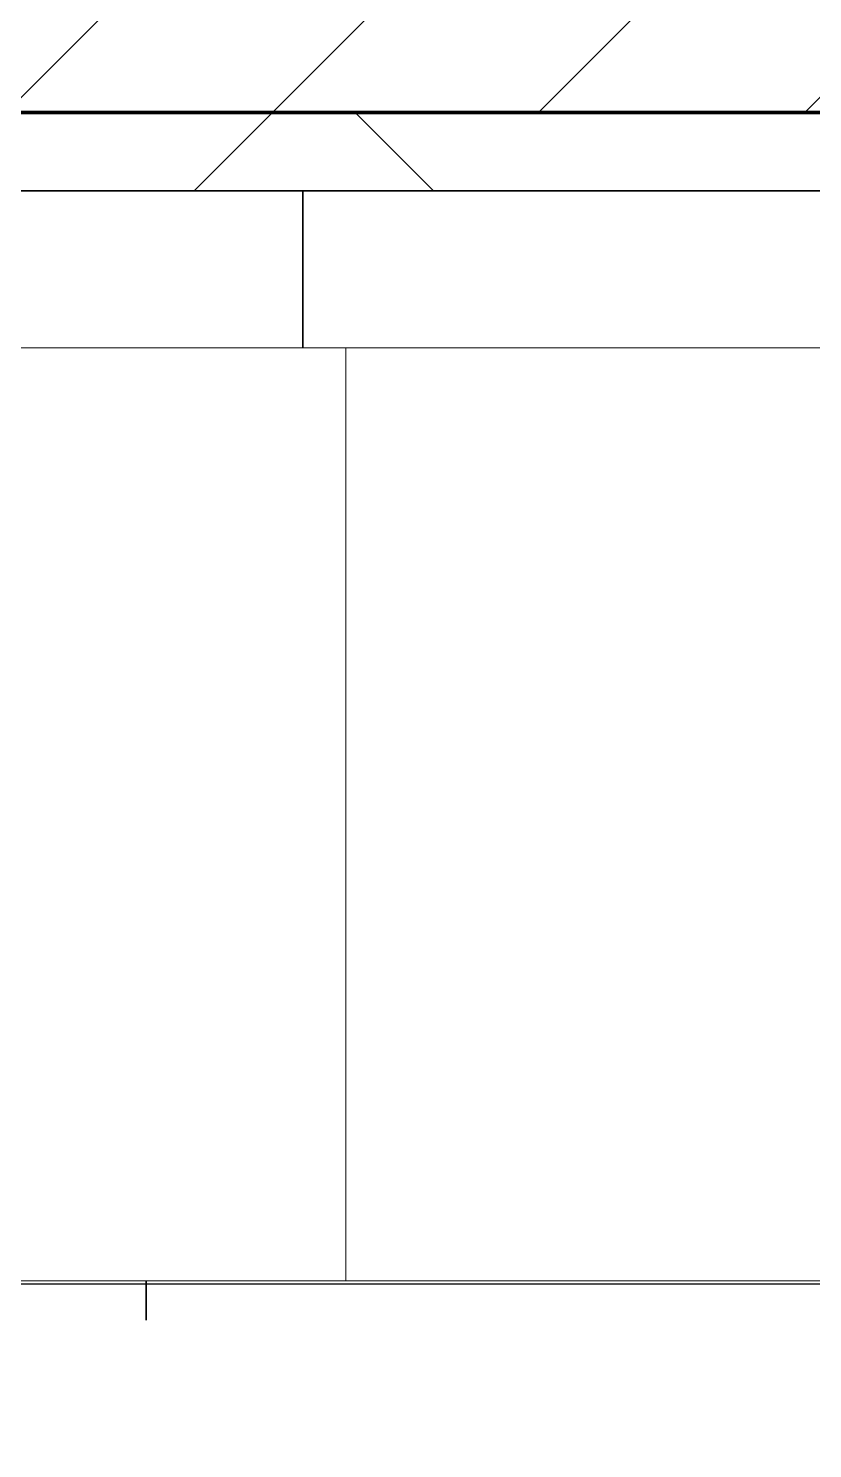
# Model space of a CAD drawing. Header units: millimetres. Extents: x -853488 to -774597, y -17231 to 22435.
# Drawn here: x -828557 to -828057, y 9092 to 9998 of the extents above; entities that cross this region are included whole.
import ezdxf
from ezdxf.xclip import XClip

# ---------------------------------------------------------------- set-up
doc = ezdxf.new("R2010")
doc.units = ezdxf.units.MM
doc.header["$XCLIPFRAME"] = 0
for name, color, linetype, lineweight in [('A-FLOR-E', 2, 'Continuous', 35), ('A-GLAZ-CURT', 2, 'Continuous', 9), ('A-WALL', 5, 'Continuous', 35), ('A-WALL-FNSH', 2, 'Continuous', 35), ('A-WALL-PATT', 1, 'Continuous', 35), ('WALL-E', 2, 'Continuous', 35)]:
    doc.layers.add(name, color=color, linetype=linetype, lineweight=lineweight)
doc.layers.add('A11_ALU.SOLID SHEET', color=2, linetype='Continuous')

# ---------------------------------------------------------------- blocks, each defined once
blk = doc.blocks.new('System Panel - DPA-AR_Metal Ceiling Rectangular Panel-16017999-4261-01 ENLARGED UPPER PLATFORM LEVEL - REFLECTED CEILING PLAN - SHEET 2')
at = {"layer": 'A-GLAZ-CURT'}
for p, q in [((-825954.98, 9794.02), (-828354.98, 9794.02)), ((-828354.98, 9794.02), (-828354.98, 9199.02)), ((-828354.98, 9199.02), (-828354.98, 9794.02)), ((-828354.98, 9794.02), (-825954.98, 9794.02)), ((-825954.98, 9199.02), (-825954.98, 9794.02)), ((-825954.98, 9794.02), (-825954.98, 9199.02)), ((-828354.98, 9199.02), (-825954.98, 9199.02)), ((-825954.98, 9199.02), (-828354.98, 9199.02))]:
    blk.add_line(p, q, dxfattribs=at)
blk = doc.blocks.new('PPLS-PP19_Custom Tile Pattern - Custom Tile Pattern-V41-4261-01 ENLARGED UPPER PLATFORM LEVEL - REFLECTED CEILING PLAN - SHEET 2')
at = {"layer": 'A-GLAZ-CURT'}
for p, q in [((-300, 0), (300, 0)), ((300, 0), (-300, 0)), ((195.99, 0), (213.31, 0)), ((213.31, 0), (195.99, 0)), ((230.06, 0), (300, 0)), ((-300, -50), (300, -50)), ((300, -50), (-300, -50))]:
    blk.add_line(p, q, dxfattribs=at)
for points, knots in [([(-126.5, 0), (-122.44, 0), (-108.71, 0), (-86.68, 0), (-63.44, 0), (-54.4, 0), (-48.53, 0), (-30.79, 0), (-18.03, 0), (8.61, 0), (15.02, 0), (22.91, 0), (31, 0), (39.04, 0), (51.19, 0), (58.74, 0), (61.34, 0), (61.45, 0)], [-5231.017328, -5231.017328, -5231.017328, -5231.017328, -4994.692869, -4542.524482, -4008.285538, -3689.699207, -3546.54457, -3315.260113, -2864.387349, -2439.246196, -2084.094819, -1956.422387, -1818.904206, -1645.594513, -1443.202566, -1228.752106, -1120.932285, -1120.932285, -1120.932285, -1120.932285]), ([(-115.82, 0), (-114.96, 0), (-110.41, 0), (-96.78, 0), (-71.33, 0), (-43.74, 0), (-21.28, 0), (-13.68, 0)], [-5724.064692, -5724.064692, -5724.064692, -5724.064692, -5430.283136, -5103.229623, -4799.173296, -4065.652676, -3653.658314, -3653.658314, -3653.658314, -3653.658314]), ([(-13.25, 0), (-18.02, 0), (-27, 0), (-40, 0), (-56.24, 0), (-75.59, 0), (-94, 0), (-112.01, 0), (-114.94, 0), (-115.63, 0)], [-2418.688575, -2418.688575, -2418.688575, -2418.688575, -2125.455881, -1792.521578, -1466.981642, -1208.454564, -789.402658, -501.969187, -243.577221, -243.577221, -243.577221, -243.577221]), ([(31.18, 0), (25.97, 0), (11.99, 0), (-16.92, 0), (-47.42, 0), (-65.77, 0), (-66.37, 0), (-66.38, 0)], [-4496.803627, -4496.803627, -4496.803627, -4496.803627, -4222.080604, -3745.412743, -2981.410125, -2542.574734, -2498.224237, -2498.224237, -2498.224237, -2498.224237]), ([(-14.25, 0), (-16.68, 0), (-23.65, 0), (-32.81, 0), (-44.85, 0), (-51.43, 0), (-51.79, 0)], [-1418.803938, -1418.803938, -1418.803938, -1418.803938, -1290.787923, -1039.307308, -819.71621, -644.910881, -644.910881, -644.910881, -644.910881]), ([(-36.78, 0), (-32.43, 0), (-24.59, 0), (-16.21, 0), (-13.22, 0)], [-6191.144455, -6191.144455, -6191.144455, -6191.144455, -5862.463379, -5686.301361, -5686.301361, -5686.301361, -5686.301361]), ([(30.82, 0), (29.27, 0), (20.14, 0), (3.54, 0), (-16.58, 0), (-34.76, 0), (-36.04, 0)], [-10462.034656, -10462.034656, -10462.034656, -10462.034656, -10363.088938, -9884.23066, -9424.652049, -9182.880979, -9182.880979, -9182.880979, -9182.880979]), ([(-13.22, 0), (-14.96, 0), (-22.2, 0), (-30.57, 0), (-31.82, 0), (-32, 0)], [-3087.172427, -3087.172427, -3087.172427, -3087.172427, -2994.501669, -2698.150104, -2614.070998, -2614.070998, -2614.070998, -2614.070998]), ([(-30.76, 0), (-30.73, 0), (-29.99, 0), (-23.47, 0), (-15.75, 0), (-15.19, 0)], [-54176.191683, -54176.191683, -54176.191683, -54176.191683, -54157.274271, -53749.15266, -53717.791567, -53717.791567, -53717.791567, -53717.791567]), ([(-30.52, 0), (-27.11, 0), (-17.83, 0), (5.99, 0), (22.06, 0), (37.44, 0), (45.92, 0), (57.76, 0), (64.47, 0), (72.74, 0), (75.22, 0), (76.03, 0), (76.21, 0)], [-2323.618664, -2323.618664, -2323.618664, -2323.618664, -2142.497158, -1716.209403, -1206.526904, -1089.329421, -901.315459, -753.071572, -495.328968, -421.953223, -334.951786, -290.452333, -290.452333, -290.452333, -290.452333]), ([(-14.24, 0), (-15.46, 0), (-18.71, 0), (-25.97, 0), (-29.52, 0), (-30.21, 0)], [-55092.991915, -55092.991915, -55092.991915, -55092.991915, -54789.006179, -54461.685999, -54290.791712, -54290.791712, -54290.791712, -54290.791712]), ([(-13.21, 0), (-14.43, 0), (-19.57, 0), (-24.92, 0), (-29.03, 0)], [-2973.894199, -2973.894199, -2973.894199, -2973.894199, -2903.012179, -2680.714891, -2680.714891, -2680.714891, -2680.714891]), ([(-28.98, 0), (-28.66, 0), (-27.39, 0), (-24.45, 0), (-22.56, 0)], [-166.548282, -166.548282, -166.548282, -166.548282, -102.06493, 0, 0, 0, 0]), ([(-28.57, 0), (-26.93, 0), (-20.87, 0), (-16.37, 0), (-13.23, 0)], [-5361.429781, -5361.429781, -5361.429781, -5361.429781, -5261.36855, -5077.711674, -5077.711674, -5077.711674, -5077.711674]), ([(-22.56, 0), (-20.27, 0), (-17.03, 0), (-11.36, 0), (-7.66, 0), (-6.6, 0), (-6.44, 0)], [-56468.192263, -56468.192263, -56468.192263, -56468.192263, -56344.022017, -56303.229861, -56166.290093, -56124.392176, -56124.392176, -56124.392176, -56124.392176]), ([(76.63, 0), (74.8, 0), (67.65, 0), (53.52, 0), (37, 0), (24.07, 0), (12.82, 0), (-0.09, 0), (-9.78, 0), (-13.23, 0)], [-3095.572228, -3095.572228, -3095.572228, -3095.572228, -2950.589685, -2634.532728, -2313.748533, -2106.613311, -1925.670641, -1617.263037, -1436.66394, -1436.66394, -1436.66394, -1436.66394]), ([(-13.2, 0), (-12.19, 0), (-5.62, 0), (4.23, 0), (9.64, 0), (10.14, 0), (10.18, 0)], [-3645.043817, -3645.043817, -3645.043817, -3645.043817, -3589.737505, -3285.047089, -3066.359526, -3044.715262, -3044.715262, -3044.715262, -3044.715262]), ([(8.33, 0), (8.19, 0), (7.18, 0), (1.09, 0), (-7.68, 0), (-12.97, 0)], [-3574.286521, -3574.286521, -3574.286521, -3574.286521, -3526.962355, -3285.499107, -2978.572101, -2978.572101, -2978.572101, -2978.572101]), ([(-12.76, 0), (-8.93, 0), (9.67, 0), (33.71, 0), (51.06, 0), (55.73, 0)], [-454.035567, -454.035567, -454.035567, -454.035567, -429.606584, -390.253598, -375.930706, -375.930706, -375.930706, -375.930706]), ([(-12.66, 0), (-6.97, 0), (12.49, 0), (43.36, 0), (70.92, 0), (82.12, 0), (83.66, 0)], [-5675.215751, -5675.215751, -5675.215751, -5675.215751, -5340.621928, -4573.028122, -4094.177415, -3869.465285, -3869.465285, -3869.465285, -3869.465285]), ([(55.73, 0), (55.2, 0), (50.43, 0), (39.61, 0), (24.74, 0), (4.72, 0), (-8.18, 0), (-12.6, 0)], [-4354.877159, -4354.877159, -4354.877159, -4354.877159, -4326.416877, -4098.545751, -3766.694881, -3333.063701, -3098.158219, -3098.158219, -3098.158219, -3098.158219]), ([(-12.5, 0), (-12.27, 0), (-7.43, 0), (2.08, 0), (13.15, 0), (21.24, 0), (24.62, 0), (24.72, 0), (24.72, 0)], [-5063.572571, -5063.572571, -5063.572571, -5063.572571, -5050.479954, -4785.90057, -4596.498881, -4445.288762, -4384.376941, -4376.041937, -4376.041937, -4376.041937, -4376.041937]), ([(9.32, 0), (9.08, 0), (7.65, 0), (2.57, 0), (-6.16, 0), (-11.04, 0), (-12.41, 0)], [-2922.926651, -2922.926651, -2922.926651, -2922.926651, -2882.788014, -2720.818881, -2518.50168, -2435.772209, -2435.772209, -2435.772209, -2435.772209]), ([(-6.54, 0), (-6.73, 0), (-7.2, 0), (-7.6, 0), (-7.79, 0)], [-56009.792147, -56009.792147, -56009.792147, -56009.792147, -55949.290093, -55895.192118, -55895.192118, -55895.192118, -55895.192118]), ([(-2.63, 0), (-2.47, 0), (-1.22, 0), (4.92, 0), (15.97, 0), (22.54, 0), (24.49, 0)], [-226.825321, -226.825321, -226.825321, -226.825321, -220.269177, -206.416616, -198.214427, -187.717507, -187.717507, -187.717507, -187.717507]), ([(55.72, 0), (48.96, 0), (35.19, 0), (12, 0), (3.08, 0), (-1.67, 0), (-2.25, 0)], [-327.867274, -327.867274, -327.867274, -327.867274, -307.516438, -285.83788, -246.234814, -234.646884, -234.646884, -234.646884, -234.646884]), ([(24.69, 0), (24.54, 0), (20.99, 0), (15.48, 0), (10.8, 0), (9.63, 0)], [-4368.572414, -4368.572414, -4368.572414, -4368.572414, -4306.476363, -4080.000647, -3772.857994, -3772.857994, -3772.857994, -3772.857994]), ([(18.16, 0), (19.15, 0), (24.25, 0), (25.66, 0), (26.12, 0)], [-5700.113719, -5700.113719, -5700.113719, -5700.113719, -5554.232259, -5302.431367, -5302.431367, -5302.431367, -5302.431367]), ([(55.6, 0), (54.67, 0), (50.06, 0), (43.81, 0), (29.53, 0), (20.67, 0), (18.85, 0), (18.16, 0)], [-6604.646129, -6604.646129, -6604.646129, -6604.646129, -6548.303034, -6314.283804, -6135.05769, -5972.647715, -5832.674503, -5832.674503, -5832.674503, -5832.674503]), ([(27.44, 0), (27.9, 0), (29.54, 0), (38.07, 0), (53.39, 0), (71.67, 0), (84.83, 0), (86.01, 0), (92.51, 0), (94.33, 0)], [-5037.309798, -5037.309798, -5037.309798, -5037.309798, -4887.603822, -4705.298446, -4353.683244, -3960.84581, -3759.045785, -3336.541051, -2783.776468, -2783.776468, -2783.776468, -2783.776468]), ([(27.89, 0), (29.09, 0), (33.4, 0), (48.37, 0), (71.92, 0), (100.21, 0), (115.04, 0), (124.66, 0)], [-147.777612, -147.777612, -147.777612, -147.777612, -135.792042, -118.513713, -97.899267, -63.759246, -40.062212, -40.062212, -40.062212, -40.062212]), ([(53.18, 0), (53.06, 0), (52.22, 0), (44.99, 0), (36.46, 0), (30.82, 0)], [-622.740158, -622.740158, -622.740158, -622.740158, -566.066452, -360.610861, 0, 0, 0, 0]), ([(136.44, 0), (121.66, 0), (86.93, 0), (51.16, 0), (31.18, 0)], [-106.750556, -106.750556, -106.750556, -106.750556, -59.610984, 0, 0, 0, 0]), ([(168.37, 0), (167.68, 0), (162.47, 0), (147.02, 0), (109.77, 0), (76.86, 0), (57.82, 0), (46.51, 0), (41.18, 0), (36.02, 0), (35.54, 0), (35.54, 0)], [-543.375029, -543.375029, -543.375029, -543.375029, -530.793311, -458.593899, -401.860199, -357.622665, -341.267687, -334.000314, -326.15566, -319.318397, -317.489778, -317.489778, -317.489778, -317.489778]), ([(36.29, 0), (37.77, 0), (46.42, 0), (52.42, 0), (55.76, 0)], [-314.598523, -314.598523, -314.598523, -314.598523, -305.899624, -293.137982, -293.137982, -293.137982, -293.137982]), ([(61.47, 0), (61.47, 0), (61.21, 0), (57.42, 0), (55.54, 0)], [-1113.311073, -1113.311073, -1113.311073, -1113.311073, -1096.402191, -897.173584, -897.173584, -897.173584, -897.173584]), ([(114.39, 0), (114.2, 0), (112.08, 0), (105.42, 0), (92.38, 0), (85.59, 0), (74.4, 0), (63.48, 0), (57.89, 0), (55.72, 0)], [-8148.58938, -8148.58938, -8148.58938, -8148.58938, -8105.191388, -7723.759874, -7531.75727, -7135.649961, -6924.452779, -6738.82075, -6607.226868, -6607.226868, -6607.226868, -6607.226868]), ([(55.8, 0), (65.42, 0), (88.78, 0), (111.55, 0), (124.67, 0)], [-375.858057, -375.858057, -375.858057, -375.858057, -346.313304, -305.118162, -305.118162, -305.118162, -305.118162]), ([(56.29, 0), (57.66, 0), (68.56, 0), (95.91, 0), (116.34, 0), (124.17, 0), (124.71, 0)], [-292.458861, -292.458861, -292.458861, -292.458861, -287.17622, -249.500363, -194.761443, -190.605456, -190.605456, -190.605456, -190.605456]), ([(103.09, 0), (101.08, 0), (86.31, 0), (70.44, 0), (56.91, 0), (56.36, 0)], [-375.435014, -375.435014, -375.435014, -375.435014, -369.147452, -330.153101, -328.505637, -328.505637, -328.505637, -328.505637]), ([(76.22, 0), (75.58, 0), (73.64, 0), (71.05, 0), (70.61, 0)], [-193.634889, -193.634889, -193.634889, -193.634889, -31.537676, 0, 0, 0, 0]), ([(94.4, 0), (94.4, 0), (94.64, 0), (99.11, 0), (108.97, 0), (120.79, 0), (139.94, 0), (163.31, 0), (185.23, 0), (193.62, 0), (194.69, 0), (194.79, 0)], [-2348.345796, -2348.345796, -2348.345796, -2348.345796, -2310.419338, -2233.599744, -2052.234781, -1843.028543, -1530.39897, -1095.004608, -529.74427, -295.064701, -265.121568, -265.121568, -265.121568, -265.121568]), ([(124.11, 0), (123.18, 0), (121.54, 0), (114.96, 0), (108.04, 0), (103.09, 0)], [-27.957927, -27.957927, -27.957927, -27.957927, -22.807238, -15.488593, 0, 0, 0, 0]), ([(124.05, 0), (122.91, 0), (118.24, 0), (114.23, 0), (111.98, 0), (105.66, 0), (105.23, 0), (105.23, 0)], [-9520.983381, -9520.983381, -9520.983381, -9520.983381, -9453.21225, -9220.200448, -9012.77275, -8966.157302, -8929.495943, -8929.495943, -8929.495943, -8929.495943]), ([(105.26, 0), (105.52, 0), (111.01, 0), (112.65, 0), (113.59, 0)], [-8920.561005, -8920.561005, -8920.561005, -8920.561005, -8814.835624, -8577.462505, -8577.462505, -8577.462505, -8577.462505]), ([(129.02, 0), (129.02, 0), (126.59, 0), (125.08, 0), (124.56, 0)], [-35.386604, -35.386604, -35.386604, -35.386604, -31.430235, -28.761474, -28.761474, -28.761474, -28.761474]), ([(157.9, 0), (156.77, 0), (151.67, 0), (143.29, 0), (134.04, 0), (127.81, 0), (125.23, 0), (124.63, 0)], [-10292.955006, -10292.955006, -10292.955006, -10292.955006, -10098.273015, -9847.788484, -9677.714971, -9567.007022, -9532.502317, -9532.502317, -9532.502317, -9532.502317]), ([(124.81, 0), (125.17, 0), (126.85, 0), (128.63, 0), (128.95, 0)], [-39.939895, -39.939895, -39.939895, -39.939895, -39.050993, -35.895543, -35.895543, -35.895543, -35.895543]), ([(124.99, 0), (129.26, 0), (133.78, 0), (138.28, 0), (138.53, 0)], [-304.787593, -304.787593, -304.787593, -304.787593, -291.370682, -290.5735, -290.5735, -290.5735, -290.5735]), ([(128.58, 0), (128.8, 0), (130.16, 0), (139.26, 0), (152.67, 0), (161.24, 0), (162.19, 0), (162.75, 0)], [-633.326174, -633.326174, -633.326174, -633.326174, -627.736123, -618.981161, -602.094757, -592.980799, -581.414464, -581.414464, -581.414464, -581.414464]), ([(137.1, 0), (136, 0), (133.64, 0), (129.87, 0), (129.11, 0)], [-670.405967, -670.405967, -670.405967, -670.405967, -651.020627, -640.742133, -640.742133, -640.742133, -640.742133]), ([(193.63, 0), (193.19, 0), (190.02, 0), (183.13, 0), (171, 0), (161.95, 0), (161.28, 0), (158.35, 0), (157.85, 0), (157.77, 0)], [-11653.91325, -11653.91325, -11653.91325, -11653.91325, -11565.880756, -11105.624034, -10839.086983, -10768.332124, -10666.779182, -10580.760289, -10550.278881, -10550.278881, -10550.278881, -10550.278881]), ([(300, 0), (286.53, 0), (254.22, 0), (207.11, 0), (177.41, 0), (159.34, 0), (158.33, 0), (158.3, 0)], [-285.253232, -285.253232, -285.253232, -285.253232, -244.693688, -187.987675, -143.776725, -129.632772, -123.352749, -123.352749, -123.352749, -123.352749]), ([(159.07, 0), (159.13, 0), (160.84, 0), (165.21, 0), (174.15, 0), (185.98, 0), (208.82, 0), (219.42, 0), (230.06, 0)], [-115.643202, -115.643202, -115.643202, -115.643202, -114.681583, -87.660824, -65.295536, -41.623857, -24.459831, 0, 0, 0, 0]), ([(162.75, 0), (165.4, 0), (170.91, 0), (172.61, 0), (172.61, 0)], [-111.264224, -111.264224, -111.264224, -111.264224, -56.742688, -19.085662, -19.085662, -19.085662, -19.085662]), ([(192.81, 0), (187.35, 0), (180.52, 0), (174.27, 0), (169.67, 0), (168.99, 0)], [-8534.334697, -8534.334697, -8534.334697, -8534.334697, -8253.978395, -8152.463617, -8069.855175, -8069.855175, -8069.855175, -8069.855175]), ([(193.63, 0), (191.41, 0), (183.35, 0), (175.3, 0), (169.49, 0)], [-170.201438, -170.201438, -170.201438, -170.201438, -162.427601, -142.916156, -142.916156, -142.916156, -142.916156]), ([(171.51, 0), (176.48, 0), (193.23, 0), (201.73, 0), (208.81, 0), (213.9, 0), (241.96, 0), (266.73, 0), (281.71, 0), (291.71, 0), (296.52, 0), (297.86, 0), (298.09, 0)], [-7971.819559, -7971.819559, -7971.819559, -7971.819559, -7784.112253, -7606.717214, -7289.299508, -7042.621073, -6582.165592, -6068.460911, -5766.029927, -5566.724884, -5280.360606, -5199.253518, -5199.253518, -5199.253518, -5199.253518]), ([(172.07, 0), (177.66, 0), (187.87, 0), (201.08, 0), (207.47, 0), (213.96, 0), (215.11, 0)], [-255.364076, -255.364076, -255.364076, -255.364076, -237.955587, -223.92608, -215.862851, -208.75215, -208.75215, -208.75215, -208.75215]), ([(247.1, 0), (246.76, 0), (245.04, 0), (238.34, 0), (226.56, 0), (221.1, 0), (206.59, 0), (196.94, 0), (193.6, 0)], [-9649.085549, -9649.085549, -9649.085549, -9649.085549, -9581.591397, -9406.094246, -9221.510254, -9016.44624, -8717.832359, -8547.702942, -8547.702942, -8547.702942, -8547.702942]), ([(215.22, 0), (214.62, 0), (210.55, 0), (205.35, 0), (198.11, 0), (194.33, 0)], [-203.825446, -203.825446, -203.825446, -203.825446, -198.527383, -184.406837, -171.028136, -171.028136, -171.028136, -171.028136]), ([(300, 0), (288.22, 0), (262, 0), (230.43, 0), (219.94, 0), (219.02, 0)], [-12528.858583, -12528.858583, -12528.858583, -12528.858583, -11905.454923, -11162.864862, -10856.732305, -10856.732305, -10856.732305, -10856.732305]), ([(219.9, 0), (220.86, 0), (227.84, 0), (242.06, 0), (246.54, 0), (246.96, 0)], [-10670.940496, -10670.940496, -10670.940496, -10670.940496, -10511.382485, -9925.173265, -9834.877357, -9834.877357, -9834.877357, -9834.877357]), ([(284.76, 0), (284.76, 0), (285.09, 0), (287.47, 0), (293.59, 0), (297.76, 0), (300, 0)], [-4110.630118, -4110.630118, -4110.630118, -4110.630118, -4053.389046, -3959.664717, -3862.421465, -3746.95702, -3746.95702, -3746.95702, -3746.95702]), ([(297.38, 0), (295.84, 0), (291.62, 0), (285.38, 0), (284.87, 0)], [-4803.172655, -4803.172655, -4803.172655, -4803.172655, -4358.271401, -4143.037883, -4143.037883, -4143.037883, -4143.037883])]:
    blk.add_open_spline(points, degree=3, knots=knots, dxfattribs=at)
for points in [[(-15.19, 0), (-14.8, 0), (-14.18, 0), (-13.35, 0)], [(24.49, 0), (25.23, 0), (25.72, 0), (26.04, 0)], [(54.9, 0), (53.99, 0), (53.69, 0), (53.56, 0)], [(70.61, 0), (66.58, 0), (61.23, 0), (55.83, 0)], [(80.35, 0), (79.57, 0), (78.27, 0), (76.63, 0)], [(84.06, 0), (83.48, 0), (82.41, 0), (81.72, 0)], [(125.26, 0), (129.84, 0), (132.71, 0), (134.6, 0)], [(168.74, 0), (168.74, 0), (169.81, 0), (171.51, 0)], [(195.11, 0), (194.91, 0), (194.44, 0), (193.8, 0)]]:
    blk.add_open_spline(points, degree=3, dxfattribs=at)
blk = doc.blocks.new('PPLS-PP19_Custom Tile Pattern - Custom Tile Pattern-V42-4261-01 ENLARGED UPPER PLATFORM LEVEL - REFLECTED CEILING PLAN - SHEET 2')
at = {"layer": 'A-GLAZ-CURT'}
for p, q in [((-300, 0), (300, 0)), ((300, 0), (-300, 0)), ((-293.07, 0), (-275.75, 0)), ((-275.75, 0), (-293.07, 0)), ((-222.32, 0), (-205, 0)), ((-205, 0), (-222.32, 0)), ((-300, -50), (300, -50)), ((300, -50), (-300, -50))]:
    blk.add_line(p, q, dxfattribs=at)
at = {"layer": 'A-GLAZ-CURT', "flags": 128}
for points in [[(-300, 0), (-291.56, 0), (-283.3, 0), (-275.2, 0), (-267.26, 0), (-259.45, 0), (-251.77, 0), (-244.2, 0), (-236.74, 0), (-229.36, 0), (-222.06, 0), (-214.83, 0), (-207.71, 0), (-200.76, 0), (-194.02, 0), (-187.54, 0), (-181.38, 0), (-175.58, 0), (-170.25, 0), (-165.64, 0), (-162.01, 0), (-159.53, 0), (-157.46, 0), (-154.52, 0), (-149.42, 0), (-141.84, 0), (-132.81, 0), (-126.08, 0)], [(-268.49, 0), (-275.48, 0), (-283.55, 0), (-291.73, 0), (-300, 0)], [(-125.17, 0), (-128.55, 0), (-134.16, 0), (-140.03, 0), (-145.5, 0), (-150.63, 0), (-155.53, 0), (-160.27, 0), (-164.95, 0), (-169.65, 0), (-174.47, 0), (-179.49, 0), (-184.81, 0), (-190.44, 0), (-196.37, 0), (-202.58, 0), (-209.04, 0), (-215.73, 0), (-222.63, 0), (-229.72, 0), (-236.97, 0), (-244.39, 0), (-251.96, 0), (-259.67, 0), (-267.51, 0)]]:
    blk.add_lwpolyline(points, dxfattribs=at)
at = {"layer": 'A-GLAZ-CURT'}
for points, knots in [([(-300, 0), (-284.65, 0), (-236.57, 0), (-179.32, 0), (-143.3, 0), (-130.76, 0)], [-5323.127839, -5323.127839, -5323.127839, -5323.127839, -4502.809032, -2700.551212, -1330.78196, -1330.78196, -1330.78196, -1330.78196]), ([(-268.5, 0), (-273.44, 0), (-283.7, 0), (-294.48, 0), (-300, 0)], [-14011.140213, -14011.140213, -14011.140213, -14011.140213, -13729.592194, -13439.944408, -13439.944408, -13439.944408, -13439.944408]), ([(-199.55, 0), (-204.33, 0), (-225.49, 0), (-248.5, 0), (-267.97, 0)], [-15464.455023, -15464.455023, -15464.455023, -15464.455023, -15131.813646, -14021.075597, -14021.075597, -14021.075597, -14021.075597]), ([(-137.88, 0), (-140.56, 0), (-147.66, 0), (-147.69, 0), (-158.72, 0), (-174.02, 0), (-185.59, 0), (-209.77, 0), (-232.01, 0), (-255.22, 0), (-262.59, 0), (-264.9, 0), (-265.4, 0)], [-3187.727384, -3187.727384, -3187.727384, -3187.727384, -2919.378265, -2477.344047, -2237.412286, -2029.680487, -1755.085331, -1400.429864, -858.079193, -543.655514, -208.940337, 0, 0, 0, 0]), ([(-258.6, 0), (-257.91, 0), (-254.26, 0), (-241.25, 0), (-225.99, 0), (-213.1, 0), (-205.2, 0), (-201.08, 0), (-200.04, 0)], [-5722.54675, -5722.54675, -5722.54675, -5722.54675, -5657.471696, -5413.335975, -5017.494783, -4832.723979, -4666.091899, -4608.762483, -4608.762483, -4608.762483, -4608.762483]), ([(-200.66, 0), (-207.98, 0), (-217.77, 0), (-231.26, 0), (-233.46, 0), (-234, 0)], [-1365.823924, -1365.823924, -1365.823924, -1365.823924, -978.033455, -846.069444, -682.911962, -682.911962, -682.911962, -682.911962]), ([(-233.49, 0), (-233.44, 0), (-232.38, 0), (-230.74, 0), (-225.3, 0), (-223.63, 0)], [-455.274641, -455.274641, -455.274641, -455.274641, -440.605512, -119.536984, 0, 0, 0, 0]), ([(-223.63, 0), (-219.39, 0), (-206.17, 0), (-188.58, 0), (-169.02, 0), (-152.12, 0), (-138.64, 0), (-132.46, 0), (-131.12, 0)], [-5463.295695, -5463.295695, -5463.295695, -5463.295695, -5161.076232, -4739.070012, -4465.409639, -4149.119819, -3839.893365, -3743.369272, -3743.369272, -3743.369272, -3743.369272]), ([(-133.82, 0), (-135.51, 0), (-137.8, 0), (-149.31, 0), (-162.01, 0), (-177.91, 0), (-191.73, 0), (-198.86, 0), (-199.56, 0)], [-2731.647847, -2731.647847, -2731.647847, -2731.647847, -2418.507304, -2308.929706, -2113.765672, -1763.376603, -1422.553702, -1385.372357, -1385.372357, -1385.372357, -1385.372357]), ([(-199.55, 0), (-195.02, 0), (-184.67, 0), (-171.77, 0), (-158.7, 0), (-157.22, 0)], [-4599.897166, -4599.897166, -4599.897166, -4599.897166, -4349.945572, -4000.813434, -3840.635403, -3840.635403, -3840.635403, -3840.635403]), ([(-72.93, 0), (-75.51, 0), (-91.45, 0), (-130.7, 0), (-175.29, 0), (-199.15, 0)], [-19442.345229, -19442.345229, -19442.345229, -19442.345229, -18935.241197, -17136.203329, -15473.903569, -15473.903569, -15473.903569, -15473.903569]), ([(-152.35, 0), (-151.03, 0), (-147.71, 0), (-143.57, 0), (-138.62, 0)], [-3494.978217, -3494.978217, -3494.978217, -3494.978217, -3371.022232, -3227.460399, -3227.460399, -3227.460399, -3227.460399]), ([(-118.78, 0), (-121.86, 0), (-126.28, 0), (-136.96, 0), (-147.46, 0), (-150.03, 0), (-150.57, 0)], [-5938.474035, -5938.474035, -5938.474035, -5938.474035, -5700.061948, -5508.838257, -5298.784692, -5196.16478, -5196.16478, -5196.16478, -5196.16478]), ([(-150.34, 0), (-150.07, 0), (-147.75, 0), (-143.47, 0), (-134.98, 0), (-131.56, 0)], [-4948.728362, -4948.728362, -4948.728362, -4948.728362, -4883.323924, -4440.880425, -4206.419108, -4206.419108, -4206.419108, -4206.419108]), ([(-26.75, 0), (-27.82, 0), (-36.18, 0), (-53.55, 0), (-78.2, 0), (-110.94, 0), (-130.52, 0), (-147.74, 0), (-149.07, 0)], [-8718.362214, -8718.362214, -8718.362214, -8718.362214, -8532.293389, -8073.216054, -7508.296369, -7004.680444, -6449.282163, -6277.220794, -6277.220794, -6277.220794, -6277.220794]), ([(-148.23, 0), (-146.94, 0), (-140.15, 0), (-137.28, 0), (-134.43, 0), (-131.95, 0), (-131.75, 0)], [-6162.058746, -6162.058746, -6162.058746, -6162.058746, -6017.569127, -5560.701257, -5364.112219, -5347.262158, -5347.262158, -5347.262158, -5347.262158]), ([(-86.16, 0), (-91.37, 0), (-104.13, 0), (-122.65, 0), (-139.03, 0), (-146.11, 0), (-146.95, 0)], [-1681.3698, -1681.3698, -1681.3698, -1681.3698, -1374.161226, -945.742622, -741.901385, -489.130243, -489.130243, -489.130243, -489.130243]), ([(-146.69, 0), (-146.59, 0), (-145.49, 0), (-138.96, 0), (-133.64, 0), (-131.07, 0)], [-420.34245, -420.34245, -420.34245, -420.34245, -406.956646, -290.263673, -140.11415, -140.11415, -140.11415, -140.11415]), ([(-127.41, 0), (-131.63, 0), (-133.16, 0), (-134.09, 0), (-134.15, 0)], [-8540.990293, -8540.990293, -8540.990293, -8540.990293, -8266.114998, -8246.473386, -8246.473386, -8246.473386, -8246.473386]), ([(-120.13, 0), (-120.14, 0), (-120.24, 0), (-121.3, 0), (-129.25, 0), (-133.82, 0)], [-2933.992132, -2933.992132, -2933.992132, -2933.992132, -2920.575025, -2840.280255, -2731.647847, -2731.647847, -2731.647847, -2731.647847]), ([(-130.67, 0), (-128.7, 0), (-122.37, 0), (-107.3, 0), (-90.42, 0), (-75.26, 0), (-68.41, 0), (-65.12, 0), (-63.63, 0)], [-4186.353117, -4186.353117, -4186.353117, -4186.353117, -4054.690705, -3793.097032, -3402.597032, -3144.956779, -3050.982048, -2969.237017, -2969.237017, -2969.237017, -2969.237017]), ([(-130.66, 0), (-130.38, 0), (-127.46, 0), (-117.33, 0), (-92.04, 0), (-74.22, 0), (-64.3, 0), (-61.66, 0)], [-7345.768874, -7345.768874, -7345.768874, -7345.768874, -7293.749979, -6839.55839, -6236.997189, -5713.340575, -5158.726577, -5158.726577, -5158.726577, -5158.726577]), ([(-130.61, 0), (-127.65, 0), (-120.2, 0), (-110.8, 0), (-99.5, 0), (-91.46, 0)], [-1325.344956, -1325.344956, -1325.344956, -1325.344956, -1002.059161, -460.363443, 0, 0, 0, 0]), ([(-130.56, 0), (-129.44, 0), (-126.47, 0), (-124.19, 0), (-123.43, 0), (-123.28, 0)], [-3729.811092, -3729.811092, -3729.811092, -3729.811092, -3647.167523, -3488.92562, -3439.852845, -3439.852845, -3439.852845, -3439.852845]), ([(-113.43, 0), (-113.44, 0), (-113.96, 0), (-119.73, 0), (-125.43, 0), (-127.03, 0), (-127.41, 0)], [-328.499627, -328.499627, -328.499627, -328.499627, -282.672656, -98.539552, -24.539552, 0, 0, 0, 0]), ([(-126.5, 0), (-122.44, 0), (-108.71, 0), (-86.68, 0), (-68.71, 0), (-61.96, 0), (-61.69, 0)], [-5231.017328, -5231.017328, -5231.017328, -5231.017328, -4994.692869, -4542.524482, -4008.285538, -3985.537012, -3985.537012, -3985.537012, -3985.537012]), ([(-125.15, 0), (-124.93, 0), (-121.96, 0), (-113.01, 0), (-98.9, 0), (-85.29, 0), (-71.67, 0), (-65.93, 0), (-65.07, 0)], [-3362.7396, -3362.7396, -3362.7396, -3362.7396, -3342.215224, -3074.362186, -2902.289527, -2605.247022, -2322.099534, -2241.8264, -2241.8264, -2241.8264, -2241.8264])]:
    blk.add_open_spline(points, degree=3, knots=knots, dxfattribs=at)
for points in [[(-134.15, 0), (-133.48, 0), (-132.47, 0), (-130.93, 0)], [(-130.78, 0), (-129.53, 0), (-128.06, 0), (-126.5, 0)], [(-130.58, 0), (-128.4, 0), (-126.56, 0), (-125.15, 0)]]:
    blk.add_open_spline(points, degree=3, dxfattribs=at)
blk = doc.blocks.new('*U464')
at = {"layer": 'A-GLAZ-CURT', "rotation": 180}
for name, p in [('PPLS-PP19_Custom Tile Pattern - Custom Tile Pattern-V42-4261-01 ENLARGED UPPER PLATFORM LEVEL - REFLECTED CEILING PLAN - SHEET 2', (-27000, 6315)), ('PPLS-PP19_Custom Tile Pattern - Custom Tile Pattern-V41-4261-01 ENLARGED UPPER PLATFORM LEVEL - REFLECTED CEILING PLAN - SHEET 2', (-26400, 6315))]:
    blk.add_blockref(name, p, dxfattribs=at)
at = {"layer": 'A-GLAZ-CURT'}
for p in [(799282.37, -3579.02), (801682.37, -3579.02)]:
    blk.add_blockref('System Panel - DPA-AR_Metal Ceiling Rectangular Panel-16017999-4261-01 ENLARGED UPPER PLATFORM LEVEL - REFLECTED CEILING PLAN - SHEET 2', p, dxfattribs=at)
blk = doc.blocks.new('*U1837')
blk.add_lwpolyline([(-90014.24, 5618.01), (-90014.24, 4315), (-97724.95, 4315), (-97724.95, 548.02), (-81222.61, 548.02), (-81222.61, 5618.01)], close=True)

msp = doc.modelspace()

# ---------------------------------------------------------------- hatches: boundary and pattern name
at = {"layer": 'A-WALL-PATT', "lineweight": 9}
h = msp.add_hatch(dxfattribs=at)
h.set_pattern_fill('FP_2', color=256, style=0, pattern_type=2)
h.set_pattern_definition([(45, (0, 0), (-84.852814, 84.852814), [])])
h.paths.add_polyline_path([(-817027.49, 9944.02), (-817027.49, 10144.02), (-832907.37, 10144.02), (-832907.37, 9944.02), (-818486.1, 9944.02)])
h.paths.add_polyline_path([(-834957.37, 9944.02), (-834507.37, 9944.02), (-834507.37, 10144.02), (-834957.37, 10144.02), (-834957.37, 10044.02)])
h = msp.add_hatch(dxfattribs=at)
h.set_pattern_fill('FP_5', color=256, style=0, pattern_type=2)
h.set_pattern_definition([(45, (0, 0), (-212.13203, 212.13203), []), (135, (0, 0), (-212.13203, -212.13203), [])])
h.paths.add_polyline_path([(-820830.35, 9894.02), (-820830.35, 9944.02), (-832907.37, 9944.02), (-832907.37, 9894.02), (-822898.45, 9894.02)])
h.paths.add_polyline_path([(-834507.37, 9894.02), (-834507.37, 9944.02), (-834757.37, 9944.02), (-834757.37, 9894.02), (-834707.37, 9894.02)])

# ---------------------------------------------------------------- linework, layer by layer
at = {"layer": 'A-FLOR-E'}
for p, q in [((-828382.37, 9944.02), (-827182.37, 9944.02)), ((-827182.37, 9944.02), (-828382.37, 9944.02)), ((-828382.37, 9794.02), (-828382.37, 9894.02)), ((-828382.37, 9894.02), (-828382.37, 9794.02))]:
    msp.add_line(p, q, dxfattribs=at)
at = {"layer": 'A-WALL', "color": 7, "lineweight": 70}
for p, q in [((-820830.35, 9944.02), (-832907.37, 9944.02)), ((-832907.37, 9944.02), (-820830.35, 9944.02))]:
    msp.add_line(p, q, dxfattribs=at)
at = {"layer": 'A-WALL-FNSH', "color": 250}
msp.add_line((-820830.35, 9894.02), (-832907.37, 9894.02), dxfattribs=at)
at = {"layer": 'WALL-E'}
for p, q in [((-830592.54, 9944.02), (-820407.37, 9944.02)), ((-828482.37, 9944.02), (-828582.37, 9944.02)), ((-820407.37, 9944.02), (-828482.37, 9944.02))]:
    msp.add_line(p, q, dxfattribs=at)

# ---------------------------------------------------------------- block references
at = {"layer": 'A11_ALU.SOLID SHEET'}
ref = msp.add_blockref('*U1837', (-744682.37, 3579.02), dxfattribs=at)
XClip(ref).set_block_clipping_path([(-104690.1238047112, -9620.0029952963), (-34092.6543255156, 10334.9999958097)])

# ---------------------------------------------------------------- next in the draw order: linework, layer by layer
at = {"layer": 'A-FLOR-E'}
for p, q in [((-828482.37, 9199.02), (-828482.37, 9174.02)), ((-828482.37, 9174.02), (-828482.37, 9199.02)), ((-828482.37, 9199.02), (-828482.37, 9174.02))]:
    msp.add_line(p, q, dxfattribs=at)

# ---------------------------------------------------------------- next in the draw order: block references
msp.add_blockref('*U464', (-801682.37, 3579.02))

doc.saveas('drawing.dxf')
